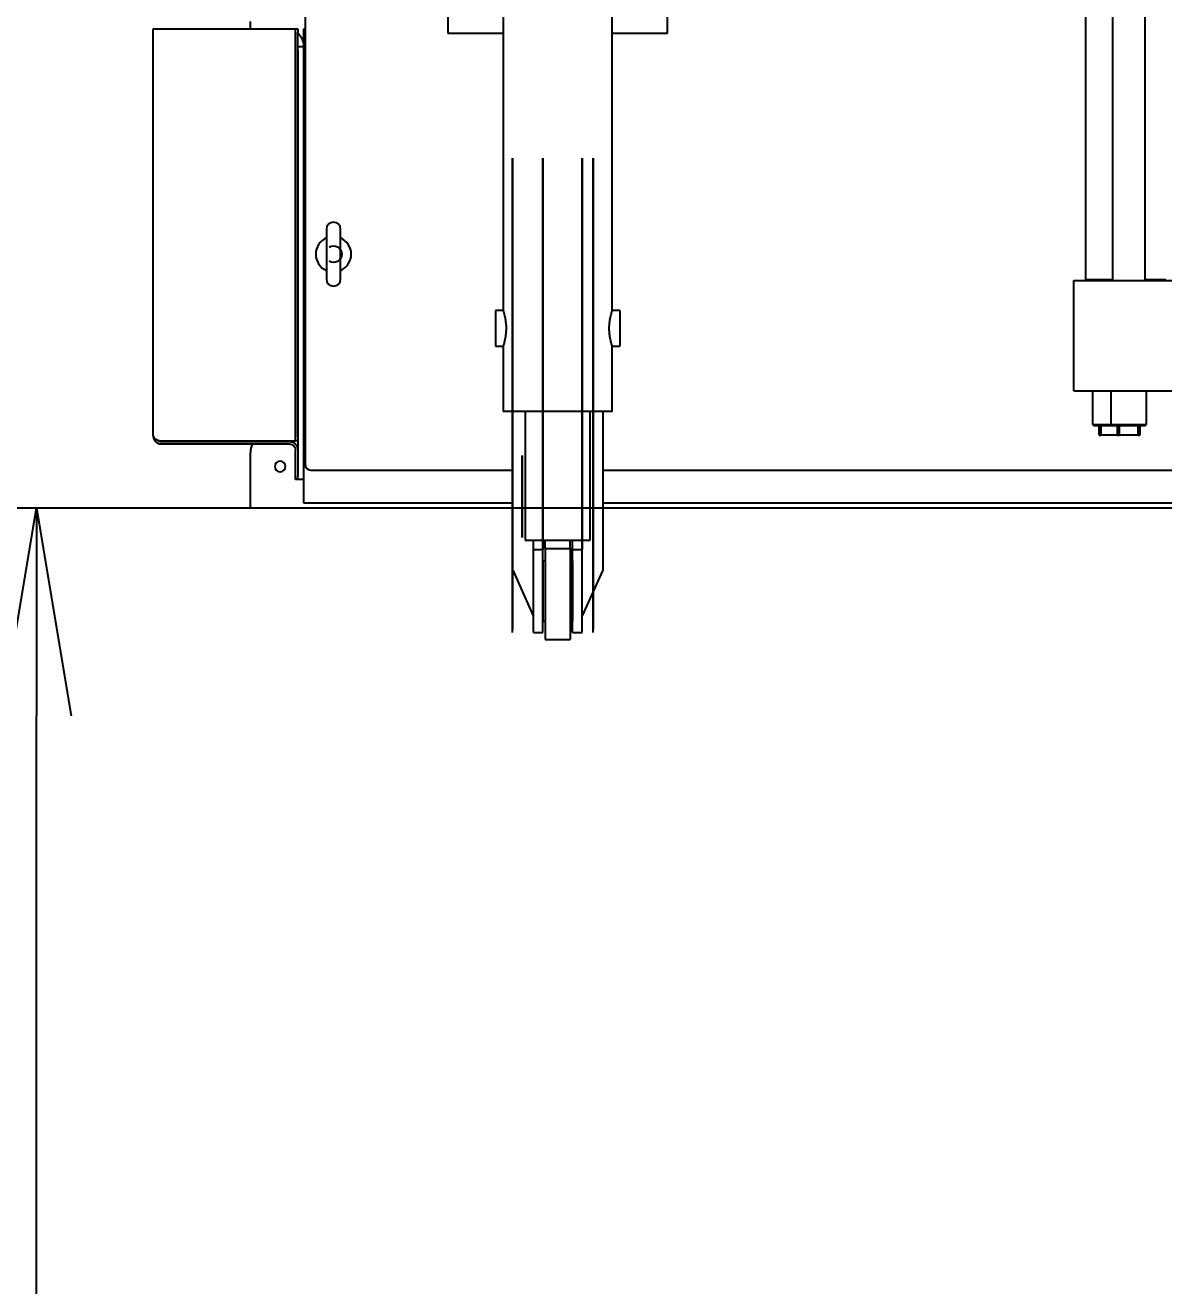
# Model space of a CAD drawing. Header units: millimetres. Extents: x 10462777 to 22643323, y 453826 to 1389191.
# Drawn here: x 11290124 to 11291084, y 578704 to 579766 of the extents above; entities that cross this region are included whole.
import ezdxf

# ---------------------------------------------------------------- set-up
doc = ezdxf.new("R2010")
doc.units = ezdxf.units.MM
doc.header["$LTSCALE"] = 200
doc.header["$MEASUREMENT"] = 0
doc.header["$PDMODE"] = 35
doc.header["$PDSIZE"] = -5
doc.linetypes.add('CENTER', pattern=[2, 1.25, -0.25, 0.25, -0.25])
doc.layers.get('0').update_dxf_attribs({"linetype": 'CONTINUOUS'})
doc.layers.get('DEFPOINTS').update_dxf_attribs({"linetype": 'CONTINUOUS'})
doc.layers.add('2', color=2, linetype='CONTINUOUS')
doc.layers.add('5', color=4, linetype='CONTINUOUS')
doc.styles.get("Standard").update_dxf_attribs({"font": 'SYMBOL'})
doc.dimstyles.new('DS ROBOTEC', dxfattribs={"dimscale": 0, "dimtxt": 2.5, "dimasz": 2.5, "dimexe": 0.3, "dimexo": 0.3, "dimgap": 0.5, "dimtad": 1, "dimzin": 9, "dimdsep": 46, "dimtxsty": 'Standard', "dimblk": 'OPEN', "dimcen": 0, "dimclrd": 4, "dimclre": 4, "dimclrt": 110, "dimazin": 2, "dimtm": 1.5, "dimtfac": 1, "dimtmove": 0, "dimatfit": 3, "dimldrblk": 'OPEN', "dimfxl": 1, "dimtfill": 1, "dimtolj": 1, "dimlwd": -1, "dimlwe": -1, "dimarcsym": 0})

# ---------------------------------------------------------------- blocks, each defined once
blk = doc.blocks.new('_OPEN')
at = {"color": 0, "linetype": 'ByBlock'}
for p, q in [((-1, 0.1667), (0, 0)), ((0, 0), (-1, -0.1667)), ((0, 0), (-1, 0))]:
    blk.add_line(p, q, dxfattribs=at)
blk = doc.blocks.new('*D294')
at = {"color": 4, "ltscale": 10, "transparency": 16777216}
for p, q in [((11291015.7, 579359.3), (11290112.6, 579359.3)), ((11290133.6, 578534.3), (11290133.6, 579184.3)), ((11291015.7, 578359.3), (11290112.6, 578359.3))]:
    blk.add_line(p, q, dxfattribs=at)
at = {"layer": 'DEFPOINTS', "color": 0, "ltscale": 10, "transparency": 16777216}
for p in [(11290133.6, 579359.3), (11291036.7, 579359.3), (11291036.7, 578359.3)]:
    blk.add_point(p, dxfattribs=at)
at = {"color": 4, "ltscale": 10, "transparency": 16777216, "xscale": 175, "yscale": 175, "zscale": 175}
for p, rotation in [((11290133.6, 579359.3), 90), ((11290133.6, 578359.3), 270)]:
    blk.add_blockref('_OPEN', p, dxfattribs=dict(at, rotation=rotation))
at = {"color": 110, "ltscale": 10, "transparency": 16777216, "insert": (11289974.4, 578859.3), "char_height": 175, "attachment_point": 5, "rotation": 90, "bg_fill": 3, "box_fill_scale": 1.25, "bg_fill_color": 256, "bg_fill_true_color": 13158600, "bg_fill_transparency": 0}
blk.add_mtext('\\A1;1000', dxfattribs=at)

msp = doc.modelspace()

# ---------------------------------------------------------------- linework, layer by layer
at = {"layer": '2', "color": 252, "linetype": 'Continuous'}
for p, q in [((11291017.87101, 580469.89861, 0), (11291017.87101, 579552.13557, 0)), ((11290480.36337, 580449.74051, 0), (11290480.36337, 579759.73852, 0)), ((11290665.366, 579759.73852, 0), (11290665.366, 580449.74051, 0)), ((11290359.86716, 579801.37238, 0), (11290359.86716, 579396.36663, 0)), ((11290313.8665, 579763.37184, 0), (11290313.8665, 579769.37193, 0)), ((11290231.86534, 579420.36697, 0), (11290231.86534, 579763.37184, 0)), ((11290231.86534, 579763.37184, 0), (11290238.86544, 579763.37184, 0)), ((11290238.86544, 579763.37184, 0), (11290346.86697, 579763.37184, 0)), ((11290346.86697, 579763.37184, 0), (11290351.86704, 579763.37184, 0)), ((11290351.86704, 579763.37184, 0), (11290353.86707, 579763.37184, 0)), ((11290351.86704, 579760.3718, 0), (11290351.86704, 579763.37184, 0)), ((11290351.86704, 579419.07406, 0), (11290351.86704, 579760.3718, 0)), ((11290353.86707, 579763.37184, 0), (11290353.86707, 579760.3718, 0)), ((11290353.86707, 579419.07406, 0), (11290353.86707, 579760.3718, 0)), ((11290480.36337, 579759.73852, 0), (11290526.86604, 579759.73852, 0)), ((11290618.87407, 579759.73852, 0), (11290665.366, 579759.73852, 0)), ((11290353.86707, 579748.37163, 0), (11290358.86714, 579748.37163, 0)), ((11290353.86707, 579745.37158, 0), (11290353.86707, 579386.36649, 0)), ((11291007.87086, 579458.13423, 0), (11291007.87086, 579551.13556, 0)), ((11291007.87086, 579551.13556, 0), (11291207.8737, 579551.13556, 0)), ((11291017.87101, 579552.13557, 0), (11291018.87102, 579551.13556, 0)), ((11291017.87101, 579552.13557, 0), (11291040.35094, 579552.13557, 0)), ((11291067.89061, 579552.13557, 0), (11291085.38909, 579552.13557, 0)), ((11291007.87086, 579458.13423, 0), (11291207.8737, 579458.13423, 0)), ((11290534.86414, 579440.8837, 0), (11290534.86414, 579307.28433, 0)), ((11290610.86522, 579440.8837, 0), (11290610.86522, 579307.28433, 0)), ((11290238.86544, 579416.07401, 0), (11290346.86697, 579416.07401, 0)), ((11290238.86544, 579415.3669, 0), (11290346.86697, 579415.3669, 0)), ((11290313.8665, 579416.07529, 0), (11290313.8665, 579415.37225, 0)), ((11290346.86697, 579416.07401, 0), (11290351.86704, 579416.07401, 0)), ((11290351.86704, 579416.07401, 0), (11290351.86704, 579419.07406, 0)), ((11290353.86707, 579416.07401, 0), (11290351.86704, 579416.07401, 0)), ((11290238.86544, 579413.36687, 0), (11290346.86697, 579413.36687, 0)), ((11290313.8665, 579365.36619, 0), (11290313.8665, 579406.08249, 0)), ((11290351.86704, 579386.36649, 0), (11290351.86704, 579408.3668, 0)), ((11290351.86704, 579383.36644, 0), (11290351.86704, 579386.36649, 0)), ((11290353.86707, 579383.36644, 0), (11290351.86704, 579383.36644, 0)), ((11290353.86707, 579383.36644, 0), (11290353.86707, 579386.36649, 0)), ((11290358.86714, 579383.36644, 0), (11290353.86707, 579383.36644, 0)), ((11290364.86723, 579391.36656, 0), (11290534.87364, 579391.36656, 0)), ((11290610.87897, 579391.36656, 0), (11291604.87709, 579391.36656, 0)), ((11290313.8665, 579359.3661, 0), (11290313.8665, 579365.36619, 0)), ((11290534.87964, 579359.3661, 0), (11290313.8665, 579359.3661, 0)), ((11291604.86547, 579359.3661, 0), (11290610.87775, 579359.3661, 0)), ((11290552.32603, 579324.43234, 0), (11290552.32603, 579332.43221, 0)), ((11290560.32614, 579324.43234, 0), (11290560.32614, 579332.43221, 0)), ((11290585.40323, 579324.43234, 0), (11290585.40323, 579332.43221, 0)), ((11290593.40334, 579324.43234, 0), (11290593.40334, 579332.43221, 0)), ((11290552.32603, 579324.43234, 0), (11290560.32614, 579324.43234, 0)), ((11290552.32603, 579254.43134, 0), (11290552.32603, 579324.43234, 0)), ((11290560.32614, 579254.43134, 0), (11290560.32614, 579324.43234, 0)), ((11290585.40323, 579324.43234, 0), (11290593.40334, 579324.43234, 0)), ((11290585.40323, 579254.43134, 0), (11290585.40323, 579324.43234, 0)), ((11290593.40334, 579254.43134, 0), (11290593.40334, 579324.43234, 0)), ((11290535.23897, 579306.42992, 0), (11290552.22381, 579268.45684, 0)), ((11290610.4904, 579306.42992, 0), (11290593.50556, 579268.45684, 0)), ((11290552.32603, 579254.43134, 0), (11290560.32614, 579254.43134, 0)), ((11290585.40323, 579254.43134, 0), (11290593.40334, 579254.43134, 0))]:
    msp.add_line(p, q, dxfattribs=at)
at = {"layer": '2', "color": 7, "linetype": 'Continuous'}
for p, q in [((11291040.35133, 580461.89849, 0), (11291040.35133, 579551.14235, 0)), ((11291067.89172, 579551.14235, 0), (11291067.89172, 580461.89849, 0)), ((11291023.77142, 579458.13477, 0), (11291023.77142, 579429.88383, 0)), ((11291039.12131, 579458.13477, 0), (11291039.12131, 579429.88383, 0)), ((11291069.12173, 579429.88383, 0), (11291069.12173, 579458.13477, 0)), ((11291023.77142, 579429.88383, 0), (11291024.77144, 579428.88382, 0)), ((11291023.77142, 579429.88383, 0), (11291039.12062, 579429.88383, 0)), ((11291024.77144, 579428.88382, 0), (11291040.12201, 579428.88382, 0)), ((11291029.2715, 579420.88371, 0), (11291029.2715, 579428.88382, 0)), ((11291030.64748, 579428.88382, 0), (11291030.64748, 579420.88371, 0)), ((11291039.12131, 579429.88383, 0), (11291040.12132, 579428.88382, 0)), ((11291039.12131, 579429.88383, 0), (11291069.12173, 579429.88383, 0)), ((11291040.12132, 579428.88382, 0), (11291068.12172, 579428.88382, 0)), ((11291044.62139, 579420.88371, 0), (11291044.62139, 579428.88382, 0)), ((11291045.99737, 579428.88382, 0), (11291045.99737, 579420.88371, 0)), ((11291062.24567, 579420.88371, 0), (11291062.24567, 579428.88382, 0)), ((11291063.62166, 579428.88382, 0), (11291063.62166, 579420.88371, 0)), ((11291068.12172, 579428.88382, 0), (11291069.12173, 579429.88383, 0)), ((11291029.2715, 579420.88371, 0), (11291030.64748, 579420.88371, 0)), ((11291044.62128, 579420.88371, 0), (11291030.64748, 579420.88371, 0)), ((11291044.62139, 579420.88371, 0), (11291045.99737, 579420.88371, 0)), ((11291062.24567, 579420.88371, 0), (11291045.99737, 579420.88371, 0)), ((11291062.24567, 579420.88371, 0), (11291063.62166, 579420.88371, 0))]:
    msp.add_line(p, q, dxfattribs=at)
at = {"layer": '2', "color": 11, "linetype": 'Continuous'}
for p, q in [((11290358.86714, 579363.36616, 0), (11290358.86714, 579763.37184, 0)), ((11290358.86714, 579763.37184, 0), (11290359.87497, 579763.37184, 0)), ((11290534.88527, 579363.36616, 0), (11290358.86714, 579363.36616, 0)), ((11291604.86922, 579363.36616, 0), (11290610.87072, 579363.36616, 0))]:
    msp.add_line(p, q, dxfattribs=at)
at = {"layer": '2', "color": 95, "linetype": 'Continuous'}
for p, q in [((11290534.86414, 579534.88122, 0), (11290534.86414, 579654.43702, 0)), ((11290534.86414, 579654.43702, 0), (11290534.86414, 579364.4329, 0)), ((11290602.86511, 579534.88122, 0), (11290602.86511, 579654.43702, 0)), ((11290602.86511, 579654.43702, 0), (11290602.86511, 579364.4329, 0)), ((11290534.86414, 579532.31395, 0), (11290534.86414, 579534.88122, 0)), ((11290534.86414, 579418.21465, 0), (11290534.86414, 579532.31395, 0)), ((11290602.86511, 579532.31395, 0), (11290602.86511, 579534.88122, 0)), ((11290602.86511, 579418.21465, 0), (11290602.86511, 579532.31395, 0)), ((11290534.86414, 579415.64738, 0), (11290534.86414, 579418.21465, 0)), ((11290534.86414, 579334.46108, 0), (11290534.86414, 579415.64738, 0)), ((11290602.86511, 579415.64738, 0), (11290602.86511, 579418.21465, 0)), ((11290602.86511, 579334.46108, 0), (11290602.86511, 579415.64738, 0)), ((11290534.86414, 579364.4329, 0), (11290534.86414, 579307.28433, 0)), ((11290602.86511, 579364.4329, 0), (11290602.86511, 579307.28433, 0)), ((11290534.86414, 579324.43234, 0), (11290534.86414, 579334.46108, 0)), ((11290602.86511, 579324.43234, 0), (11290602.86511, 579334.46108, 0)), ((11290534.86414, 579254.43134, 0), (11290534.86414, 579324.43234, 0)), ((11290602.86511, 579254.43134, 0), (11290602.86511, 579324.43234, 0)), ((11290534.86414, 579307.28433, 0), (11290534.86414, 579306.42992, 0)), ((11290534.86414, 579271.83159, 0), (11290534.86414, 579307.03209, 0)), ((11290534.86414, 579306.42992, 0), (11290534.86414, 579268.45684, 0)), ((11290602.86511, 579307.28433, 0), (11290602.86511, 579306.42992, 0)), ((11290602.86511, 579271.83159, 0), (11290602.86511, 579307.03209, 0)), ((11290602.86511, 579306.42992, 0), (11290602.86511, 579268.45684, 0)), ((11290534.86414, 579268.45684, 0), (11290534.86414, 579267.60244, 0)), ((11290534.86414, 579267.60244, 0), (11290534.86414, 579257.12057, 0)), ((11290602.86511, 579268.45684, 0), (11290602.86511, 579267.60244, 0)), ((11290602.86511, 579267.60244, 0), (11290602.86511, 579257.12057, 0)), ((11290534.86414, 579254.43134, 0), (11290534.86414, 579257.12057, 0)), ((11290602.86511, 579254.43134, 0), (11290602.86511, 579257.12057, 0))]:
    msp.add_line(p, q, dxfattribs=at)
at = {"layer": '2', "color": 172, "linetype": 'Continuous'}
for p, q in [((11290560.32614, 579364.4329, 0), (11290560.32614, 579654.43702, 0)), ((11290560.32614, 579654.43702, 0), (11290560.32614, 579324.43234, 0)), ((11290593.40334, 579364.4329, 0), (11290593.40334, 579654.43702, 0)), ((11290593.40334, 579654.43702, 0), (11290593.40334, 579324.43234, 0)), ((11290542.86426, 579334.43248, 0), (11290542.86426, 579403.71549, 0)), ((11290542.86426, 579403.71549, 0), (11290542.86426, 579334.43248, 0)), ((11290560.32614, 579254.43134, 0), (11290560.32614, 579364.4329, 0)), ((11290593.40334, 579254.43134, 0), (11290593.40334, 579364.4329, 0)), ((11290560.32614, 579254.43134, 0), (11290560.32614, 579324.43234, 0)), ((11290593.40334, 579254.43134, 0), (11290593.40334, 579324.43234, 0))]:
    msp.add_line(p, q, dxfattribs=at)
at = {"layer": '2', "color": 60, "linetype": 'Continuous'}
for p, q in [((11290377.86741, 579594.36944, 0), (11290377.86741, 579552.36884, 0)), ((11290389.86758, 579552.36884, 0), (11290389.86758, 579594.36944, 0)), ((11290545.36429, 579440.88597, 0), (11290545.36429, 579332.43245, 0)), ((11290600.36508, 579332.43245, 0), (11290600.36508, 579440.88597, 0)), ((11290545.36429, 579332.43245, 0), (11290600.36508, 579332.43245, 0)), ((11290562.36454, 579325.22341, 0), (11290562.36454, 579332.43245, 0)), ((11290583.36483, 579325.22341, 0), (11290583.36483, 579332.43245, 0)), ((11290562.36454, 579325.22341, 0), (11290583.36483, 579325.22341, 0)), ((11290562.36454, 579325.22341, 0), (11290562.36454, 579248.43126, 0)), ((11290583.36483, 579325.22341, 0), (11290583.36483, 579248.43126, 0)), ((11290562.36454, 579314.9322, 0), (11290560.36451, 579314.9322, 0)), ((11290560.36451, 579314.9322, 0), (11290560.36451, 579263.93148, 0)), ((11290585.36486, 579314.9322, 0), (11290583.36483, 579314.9322, 0)), ((11290585.36486, 579314.9322, 0), (11290585.36486, 579263.93148, 0)), ((11290560.36451, 579263.93148, 0), (11290562.36454, 579263.93148, 0)), ((11290583.36483, 579263.93148, 0), (11290585.36486, 579263.93148, 0)), ((11290562.36454, 579248.43126, 0), (11290583.36483, 579248.43126, 0))]:
    msp.add_line(p, q, dxfattribs=at)
at = {"layer": '2', "color": 95, "linetype": 'CENTER'}
for p, q in [((11290534.86414, 579533.59758, 0), (11290534.86414, 579306.85713, 0)), ((11290602.86511, 579306.85713, 0), (11290602.86511, 579533.59758, 0)), ((11290534.86414, 579268.02964, 0), (11290534.86414, 579416.93101, 0)), ((11290602.86511, 579416.93101, 0), (11290602.86511, 579268.02964, 0))]:
    msp.add_line(p, q, dxfattribs=at)
at = {"layer": '2', "color": 252, "linetype": 'Continuous', "extrusion": (0, 0, -1)}
msp.add_circle((-11290338.86686, 579394.3666, 0), 4.50006, dxfattribs=at)
at = {"layer": '2', "color": 252, "linetype": 'Continuous'}
for centre, radius, start, end in [((11290343.86693, 579748.37163, 0), 15.00021, 11.53695899, 48.19021507), ((11290333.86679, 579406.08249, 0), 20.00028, 150.02860645, 152.34117861), ((11290333.86679, 579406.08249, 0), 20.00028, 158.64046286, 180), ((11290364.86723, 579396.36663, 0), 5.00007, 180, 270)]:
    msp.add_arc(centre, radius, start, end, dxfattribs=at)
at = {"layer": '2', "color": 60, "linetype": 'Continuous'}
for centre, radius, start, end in [((11290383.8675, 579594.36944, 0), 6.00009, 0, 180), ((11290383.8675, 579573.36914, 0), 14.94827, 113.66998583, 246.33559313), ((11290383.8675, 579573.36914, 0), 14.94827, 293.66438893, 66.32999634), ((11290383.8675, 579552.36884, 0), 6.00009, 180, 0)]:
    msp.add_arc(centre, radius, start, end, dxfattribs=at)
at = {"layer": '2', "color": 252, "linetype": 'Continuous', "extrusion": (0, 0, -1)}
for centre, radius, start, end in [((-11290383.8675, 579573.36914, 0), 7.0001, 59.00064468, 180), ((-11290383.8675, 579573.36914, 0), 7.0001, 180, 300.99935532), ((-11290346.86697, 579408.3668, 0), 7.0001, 90, 180), ((-11290346.86697, 579408.3668, 0), 5.00007, 90, 180)]:
    msp.add_arc(centre, radius, start, end, dxfattribs=at)
at = {"layer": '2', "color": 252, "linetype": 'Continuous'}
msp.add_open_spline([(11290358.56408, 579751.37167, 0), (11290358.60385, 579751.17683, 0), (11290358.6391, 579750.98438, 0), (11290358.70131, 579750.60426, 0), (11290358.7285, 579750.41455, 0), (11290358.77385, 579750.05194, 0), (11290358.79207, 579749.87942, 0), (11290358.82152, 579749.55219, 0), (11290358.83271, 579749.39698, 0), (11290358.84918, 579749.11853, 0), (11290358.85466, 579748.99338, 0), (11290358.8622, 579748.77212, 0), (11290358.8642, 579748.67838, 0), (11290358.86652, 579748.52738, 0), (11290358.86688, 579748.46913, 0), (11290358.86718, 579748.39121, 0), (11290358.86714, 579748.37146, 0), (11290358.86714, 579748.3717, 0)], degree=3, knots=[0, 0, 0, 0, 0.125, 0.125, 0.25, 0.25, 0.375, 0.375, 0.5, 0.5, 0.625, 0.625, 0.75, 0.75, 0.875, 0.875, 1, 1, 1, 1], dxfattribs=at)
for points in [[(11290231.86534, 579420.36697, 0), (11290231.86534, 579420.63095, 0), (11290231.88669, 579420.62328, 0), (11290231.9293, 579420.39968, 0), (11290232.42478, 579417.79974, 0), (11290235.19196, 579416.07401, 0), (11290238.86544, 579416.07401, 0)], [(11290231.86534, 579420.36697, 0), (11290231.86534, 579420.05104, 0), (11290231.88669, 579419.73584, 0), (11290231.9293, 579419.4228, 0), (11290232.42478, 579415.78289, 0), (11290235.19196, 579413.36687, 0), (11290238.86544, 579413.36687, 0)]]:
    msp.add_rational_spline(points, [1, 0.998475260989, 0.998475260989, 1, 0.835523948187, 0.835523948187, 1], degree=3, knots=[0, 0, 0, 0, 0.5, 0.5, 0.5, 1, 1, 1, 1], dxfattribs=at)
msp.add_rational_spline([(11290235.21484, 579416.95026, 0), (11290236.19564, 579415.90232, 0), (11290237.49403, 579415.3669, 0), (11290238.86544, 579415.3669, 0)], [0.878870390768, 0.866334663488, 0.906711199899, 1], degree=3, dxfattribs=at)
for points in [[(11290534.86414, 579307.28433, 0), (11290534.86414, 579306.99953, 0), (11290534.99051, 579306.71472, 0), (11290535.23897, 579306.42992, 0)], [(11290610.86522, 579307.28433, 0), (11290610.86522, 579306.99949, 0), (11290610.73888, 579306.71476, 0), (11290610.4904, 579306.42992, 0)]]:
    msp.add_open_spline(points, degree=3, dxfattribs=at)
at = {"layer": '5', "color": 60, "linetype": 'Continuous'}
for p, q in [((11290526.86403, 580650.90118, 0), (11290526.86403, 579525.6816, 0)), ((11290618.86534, 579525.6816, 0), (11290618.86534, 580650.90118, 0)), ((11290526.93001, 579525.8852, 0), (11290520.36394, 579525.8852, 0)), ((11290520.36394, 579525.8852, 0), (11290520.36394, 579495.88477, 0)), ((11290625.36543, 579525.8852, 0), (11290618.79936, 579525.8852, 0)), ((11290625.36543, 579525.8852, 0), (11290625.36543, 579495.88477, 0)), ((11290520.36394, 579495.88477, 0), (11290526.86403, 579495.88477, 0)), ((11290526.86403, 579495.88477, 0), (11290526.86403, 579440.88399, 0)), ((11290618.86534, 579440.88399, 0), (11290618.86534, 579495.88477, 0)), ((11290618.86534, 579495.88477, 0), (11290625.36543, 579495.88477, 0)), ((11290572.86468, 579440.88399, 0), (11290526.86403, 579440.88399, 0)), ((11290618.86534, 579440.88399, 0), (11290572.86468, 579440.88399, 0))]:
    msp.add_line(p, q, dxfattribs=at)
for points, knots in [([(11290526.86403, 579525.88519, 0), (11290526.86403, 579525.8852, 0), (11290526.86396, 579525.88542, 0), (11290526.87178, 579525.86147, 0), (11290526.89532, 579525.78898, 0), (11290526.90514, 579525.7587, 0), (11290526.92871, 579525.68571, 0), (11290526.94251, 579525.64285, 0), (11290527.02044, 579525.39965, 0), (11290527.11153, 579525.11263, 0), (11290527.28278, 579524.5484, 0), (11290527.34564, 579524.33787, 0), (11290527.48152, 579523.87065, 0), (11290527.55347, 579523.61765, 0), (11290527.77786, 579522.80306, 0), (11290527.93898, 579522.18621, 0), (11290528.14411, 579521.32073, 0), (11290528.18542, 579521.14237, 0), (11290528.2675, 579520.77876, 0), (11290528.30824, 579520.59358, 0), (11290528.42919, 579520.028, 0), (11290528.50812, 579519.63761, 0), (11290528.66035, 579518.83022, 0), (11290528.73366, 579518.41322, 0), (11290528.83773, 579517.76717, 0), (11290528.87143, 579517.54839, 0), (11290528.93657, 579517.1038, 0), (11290528.9681, 579516.8773, 0), (11290529.1179, 579515.73731, 0), (11290529.2131, 579514.80015, 0), (11290529.31089, 579513.35671, 0), (11290529.33599, 579512.86924, 0), (11290529.36137, 579512.12817, 0), (11290529.36779, 579511.87876, 0), (11290529.37631, 579511.3819, 0), (11290529.37843, 579511.13411, 0), (11290529.37848, 579509.89834, 0), (11290529.34478, 579508.91976, 0), (11290529.26328, 579507.70894, 0), (11290529.24501, 579507.4674, 0), (11290529.20462, 579506.9856, 0), (11290529.18255, 579506.74614, 0), (11290529.11161, 579506.03741, 0), (11290529.0578, 579505.57557, 0), (11290528.93918, 579504.67235, 0), (11290528.87436, 579504.23098, 0), (11290528.77034, 579503.58412, 0), (11290528.73454, 579503.37105, 0), (11290528.6609, 579502.94999, 0), (11290528.62296, 579502.74148, 0), (11290528.43043, 579501.72021, 0), (11290528.26733, 579500.96952, 0), (11290528.02296, 579499.93792, 0), (11290527.94153, 579499.60992, 0), (11290527.82112, 579499.14225, 0), (11290527.78124, 579498.9903, 0), (11290527.70318, 579498.69778, 0), (11290527.6649, 579498.5568, 0), (11290527.47783, 579497.87784, 0), (11290527.34202, 579497.41691, 0), (11290527.19877, 579496.94476, 0), (11290527.17145, 579496.85558, 0), (11290527.11971, 579496.68796, 0), (11290527.09527, 579496.60947, 0), (11290527.02742, 579496.39294, 0), (11290526.98918, 579496.27279, 0), (11290526.89649, 579495.9835, 0), (11290526.86399, 579495.88466, 0), (11290526.86402, 579495.88475, 0)], [0, 0, 0, 0, 0.0000316635, 0.031280674, 0.031280674, 0.0469051793, 0.0469051793, 0.0625296845, 0.0625296845, 0.1250277056, 0.1250277056, 0.1562767161, 0.1562767161, 0.1875257266, 0.1875257266, 0.2500237476, 0.2500237476, 0.2656482529, 0.2656482529, 0.2812727581, 0.2812727581, 0.3125217687, 0.3125217687, 0.3437707792, 0.3437707792, 0.3593952844, 0.3593952844, 0.3750197897, 0.3750197897, 0.4375178107, 0.4375178107, 0.4687668212, 0.4687668212, 0.4843913265, 0.4843913265, 0.5000158317, 0.5000158317, 0.5625138528, 0.5625138528, 0.578138358, 0.578138358, 0.5937628633, 0.5937628633, 0.6250118738, 0.6250118738, 0.6562608843, 0.6562608843, 0.6718853896, 0.6718853896, 0.6875098948, 0.6875098948, 0.7500079159, 0.7500079159, 0.7812569264, 0.7812569264, 0.7968814316, 0.7968814316, 0.8125059369, 0.8125059369, 0.8750039579, 0.8750039579, 0.8906284632, 0.8906284632, 0.9062529685, 0.9062529685, 0.937501979, 0.937501979, 1, 1, 1, 1]), ([(11290618.86535, 579495.88475, 0), (11290618.86532, 579495.88484, 0), (11290618.8329, 579495.98343, 0), (11290618.7403, 579496.27243, 0), (11290618.7021, 579496.39245, 0), (11290618.63433, 579496.60873, 0), (11290618.60992, 579496.68712, 0), (11290618.55819, 579496.8547, 0), (11290618.53087, 579496.94387, 0), (11290618.38759, 579497.41611, 0), (11290618.25163, 579497.87749, 0), (11290618.06417, 579498.5579, 0), (11290618.0258, 579498.69921, 0), (11290617.94755, 579498.99251, 0), (11290617.90772, 579499.14429, 0), (11290617.78761, 579499.61085, 0), (11290617.70633, 579499.93825, 0), (11290617.46223, 579500.96868, 0), (11290617.29908, 579501.71941, 0), (11290617.06764, 579502.94713, 0), (11290616.99386, 579503.36764, 0), (11290616.85548, 579504.22789, 0), (11290616.7908, 579504.66811, 0), (11290616.67239, 579505.56893, 0), (11290616.61865, 579506.02954, 0), (11290616.54775, 579506.73634, 0), (11290616.52573, 579506.9746, 0), (11290616.48521, 579507.45658, 0), (11290616.46683, 579507.69882, 0), (11290616.38497, 579508.91088, 0), (11290616.35117, 579509.88868, 0), (11290616.35087, 579511.12109, 0), (11290616.35291, 579511.36809, 0), (11290616.36123, 579511.86311, 0), (11290616.36752, 579512.11162, 0), (11290616.39274, 579512.85556, 0), (11290616.41778, 579513.3446, 0), (11290616.51547, 579514.79186, 0), (11290616.6107, 579515.73038, 0), (11290616.76039, 579516.8708, 0), (11290616.79187, 579517.09728, 0), (11290616.85697, 579517.54203, 0), (11290616.89067, 579517.76094, 0), (11290616.99474, 579518.40753, 0), (11290617.06809, 579518.82509, 0), (11290617.22051, 579519.6339, 0), (11290617.29958, 579520.02515, 0), (11290617.42083, 579520.59221, 0), (11290617.46172, 579520.7781, 0), (11290617.54395, 579521.1424, 0), (11290617.58504, 579521.31975, 0), (11290617.78962, 579522.18307, 0), (11290617.95055, 579522.79946, 0), (11290618.13759, 579523.47859, 0), (11290618.17429, 579523.60981, 0), (11290618.24601, 579523.86286, 0), (11290618.28109, 579523.98494, 0), (11290618.38293, 579524.33514, 0), (11290618.44574, 579524.54553, 0), (11290618.61685, 579525.10945, 0), (11290618.7079, 579525.39639, 0), (11290618.78597, 579525.64007, 0), (11290618.79982, 579525.68309, 0), (11290618.82361, 579525.75679, 0), (11290618.83353, 579525.78737, 0), (11290618.85732, 579525.86067, 0), (11290618.86535, 579525.88524, 0), (11290618.86534, 579525.88521, 0), (11290618.86534, 579525.8852, 0)], [0, 0, 0, 0, 0.0624816181, 0.0624816181, 0.0937224272, 0.0937224272, 0.1093428317, 0.1093428317, 0.1249632363, 0.1249632363, 0.1874448544, 0.1874448544, 0.2030652589, 0.2030652589, 0.2186856635, 0.2186856635, 0.2499264725, 0.2499264725, 0.3124080907, 0.3124080907, 0.3436488997, 0.3436488997, 0.3748897088, 0.3748897088, 0.4061305179, 0.4061305179, 0.4217509224, 0.4217509224, 0.4373713269, 0.4373713269, 0.4998529451, 0.4998529451, 0.5154733496, 0.5154733496, 0.5310937541, 0.5310937541, 0.5623345632, 0.5623345632, 0.6248161813, 0.6248161813, 0.6404365859, 0.6404365859, 0.6560569904, 0.6560569904, 0.6872977995, 0.6872977995, 0.7185386085, 0.7185386085, 0.7341590131, 0.7341590131, 0.7497794176, 0.7497794176, 0.8122610358, 0.8122610358, 0.8278814403, 0.8278814403, 0.8435018448, 0.8435018448, 0.8747426539, 0.8747426539, 0.937224272, 0.937224272, 0.9528446766, 0.9528446766, 0.9684650811, 0.9684650811, 0.9997058902, 1, 1, 1, 1])]:
    msp.add_open_spline(points, degree=3, knots=knots, dxfattribs=at)

# ---------------------------------------------------------------- next in the draw order: dimensions: what is measured, and where the dimension line sits
at = {"ltscale": 10}
dim = msp.add_aligned_dim(p1=(11291036.73856, 578359.26273), p2=(11291036.73856, 579359.28887), distance=903.11533, dimstyle='DS ROBOTEC', override={"dimscale": 70, "dimgap": 1, "dimdec": 0}, dxfattribs=at)
dim.commit()
dim.dimension.update_dxf_attribs({"geometry": '*D294', "text_midpoint": (11289974.35683, 578859.2758)})

doc.saveas('drawing.dxf')
